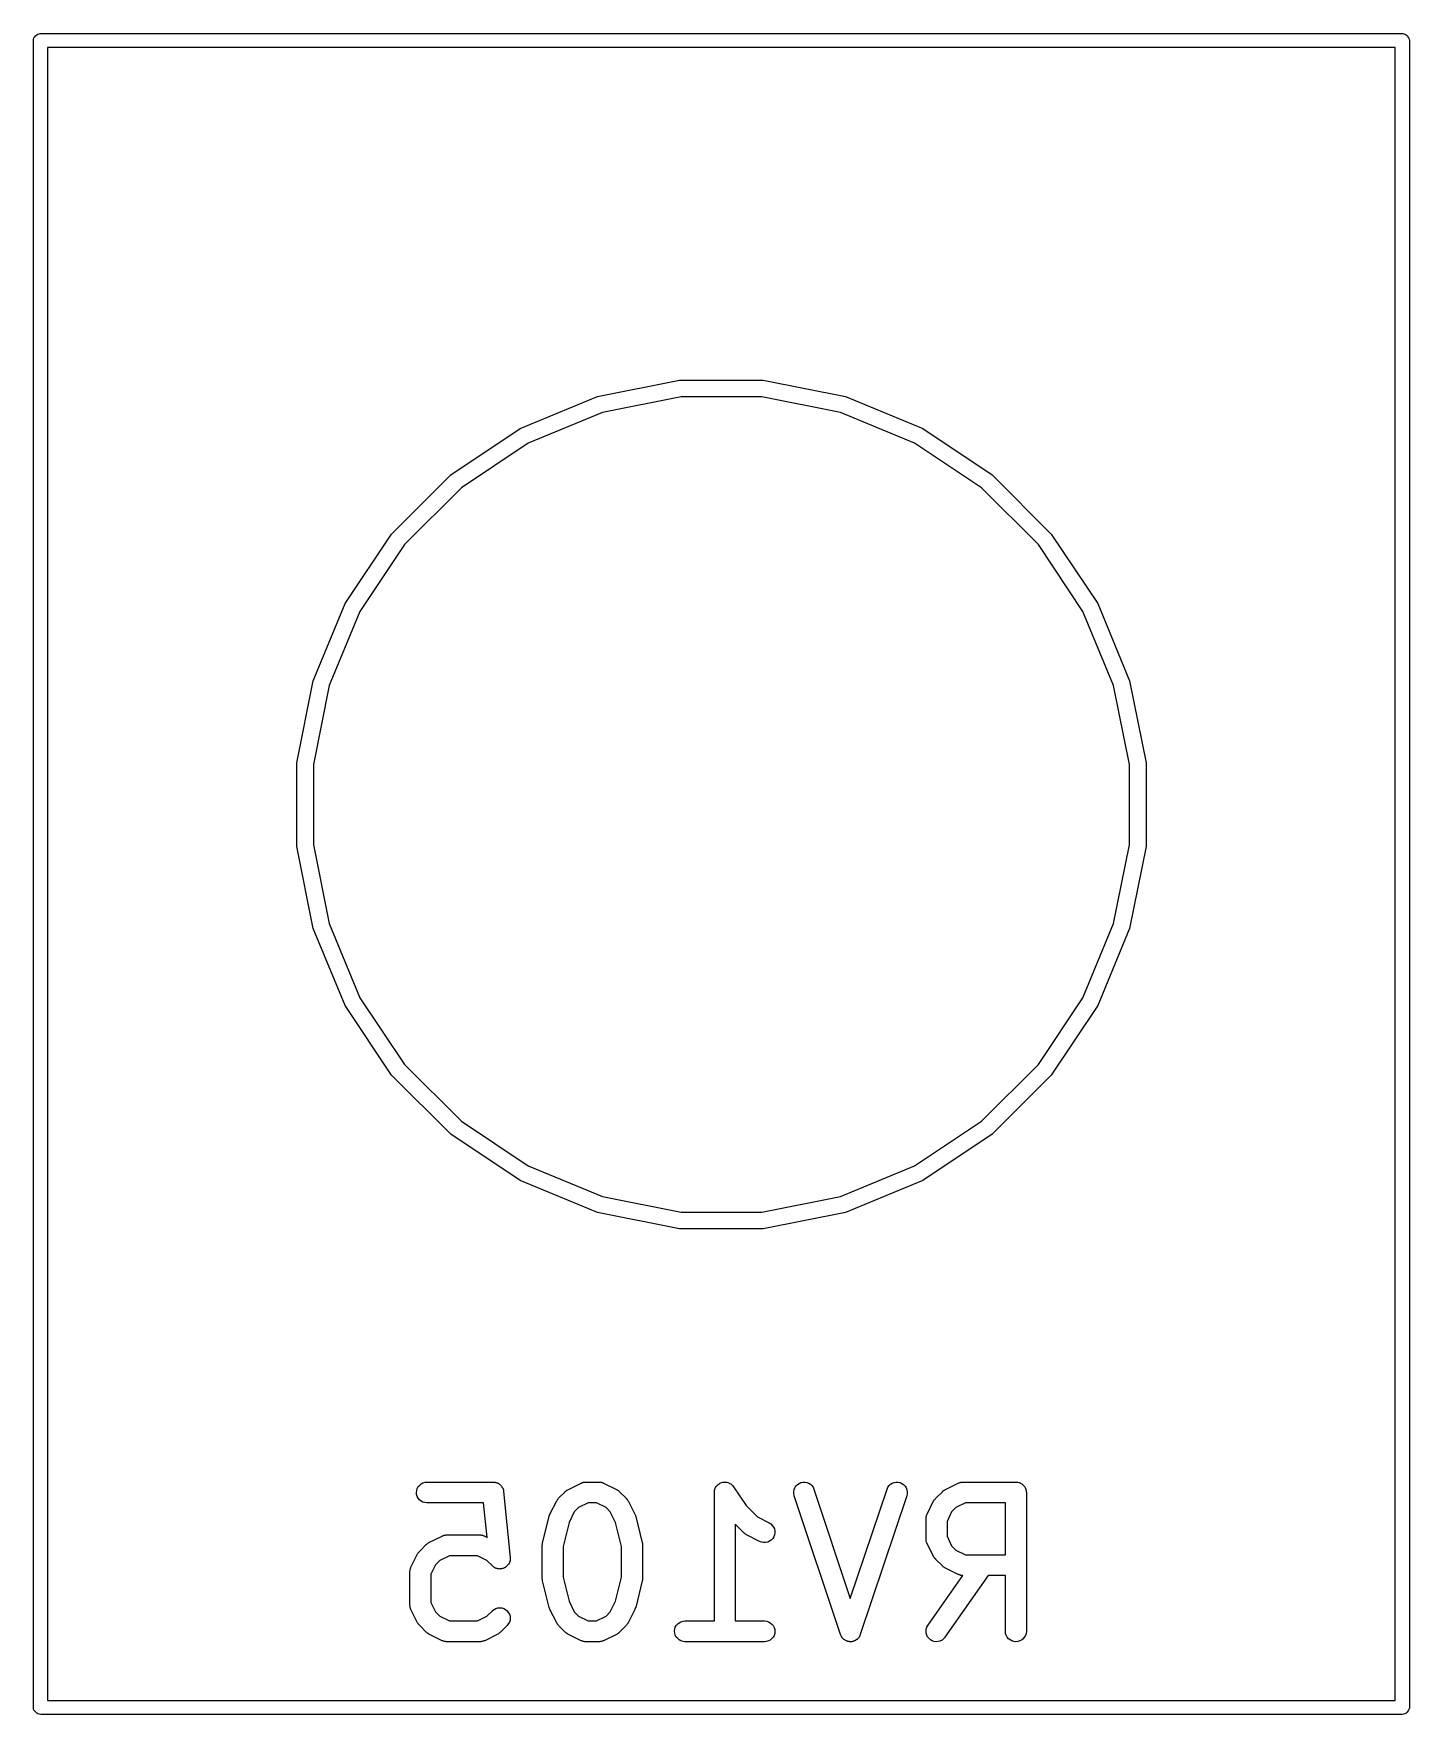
# Model space of a CAD drawing. Extents: x -14.42 to -9.41, y 0.06 to 0.58.
# Drawn here: x -11.6122 to -11.2224, y 0.0571 to 0.5335 of the extents above; entities that cross this region are included whole.
import ezdxf

# ---------------------------------------------------------------- set-up
doc = ezdxf.new("R2010")
doc.units = 0
doc.header["$MEASUREMENT"] = 0
doc.layers.add('BLACK', color=7, linetype='CONTINUOUS')

msp = doc.modelspace()

# ---------------------------------------------------------------- linework, layer by layer
at = {"layer": 'BLACK', "linetype": 'CONTINUOUS'}
for p, q in [((-11.6122, 0.53188), (-11.6121, 0.53225)), ((-11.6122, 0.5315), (-11.6122, 0.53188)), ((-11.6122, 0.5314), (-11.6122, 0.5315)), ((-11.6122, 0.05915), (-11.6122, 0.5314)), ((-11.6121, 0.53225), (-11.6119, 0.5326)), ((-11.6119, 0.5326), (-11.6116, 0.5329)), ((-11.6116, 0.5329), (-11.6113, 0.53314)), ((-11.6113, 0.53314), (-11.611, 0.53332)), ((-11.611, 0.53332), (-11.6106, 0.53344)), ((-11.6106, 0.53344), (-11.6103, 0.53346)), ((-11.6103, 0.53346), (-11.6102, 0.53347)), ((-11.6102, 0.53347), (-11.6101, 0.53346)), ((-11.6101, 0.53346), (-11.2245, 0.53346)), ((-11.6083, 0.52953), (-11.6083, 0.06102)), ((-11.2264, 0.52953), (-11.6083, 0.52953)), ((-11.2264, 0.06102), (-11.2264, 0.52953)), ((-11.2245, 0.53346), (-11.2244, 0.53347)), ((-11.2244, 0.53347), (-11.2243, 0.53346)), ((-11.2243, 0.53346), (-11.224, 0.53344)), ((-11.224, 0.53344), (-11.2237, 0.53332)), ((-11.2237, 0.53332), (-11.2233, 0.53314)), ((-11.2233, 0.53314), (-11.223, 0.5329)), ((-11.223, 0.5329), (-11.2228, 0.5326)), ((-11.2228, 0.5326), (-11.2226, 0.53225)), ((-11.2226, 0.53225), (-11.2225, 0.53188)), ((-11.2225, 0.53188), (-11.2224, 0.5315)), ((-11.2224, 0.5315), (-11.2224, 0.5314)), ((-11.2224, 0.5314), (-11.2224, 0.05915)), ((-11.4524, 0.43062), (-11.4292, 0.43524)), ((-11.4292, 0.43524), (-11.4055, 0.43524)), ((-11.4055, 0.43524), (-11.3822, 0.43062)), ((-11.4743, 0.42156), (-11.4524, 0.43062)), ((-11.4287, 0.43054), (-11.451, 0.4261)), ((-11.4059, 0.43054), (-11.4287, 0.43054)), ((-11.3836, 0.4261), (-11.4059, 0.43054)), ((-11.3822, 0.43062), (-11.3603, 0.42156)), ((-11.451, 0.4261), (-11.4721, 0.41739)), ((-11.3626, 0.41739), (-11.3836, 0.4261)), ((-11.494, 0.40839), (-11.4743, 0.42156)), ((-11.3603, 0.42156), (-11.3406, 0.40839)), ((-11.4721, 0.41739), (-11.491, 0.40474)), ((-11.3436, 0.40474), (-11.3626, 0.41739)), ((-11.5108, 0.39164), (-11.494, 0.40839)), ((-11.3406, 0.40839), (-11.3239, 0.39164)), ((-11.491, 0.40474), (-11.5071, 0.38864)), ((-11.3275, 0.38864), (-11.3436, 0.40474)), ((-11.5239, 0.37194), (-11.5108, 0.39164)), ((-11.3239, 0.39164), (-11.3107, 0.37194)), ((-11.5071, 0.38864), (-11.5198, 0.36971)), ((-11.3149, 0.36971), (-11.3275, 0.38864)), ((-11.533, 0.35005), (-11.5239, 0.37194)), ((-11.3107, 0.37194), (-11.3017, 0.35005)), ((-11.5198, 0.36971), (-11.5285, 0.34868)), ((-11.3062, 0.34868), (-11.3149, 0.36971)), ((-11.5376, 0.32681), (-11.533, 0.35005)), ((-11.5285, 0.34868), (-11.5329, 0.32634)), ((-11.3017, 0.32634), (-11.3062, 0.34868)), ((-11.3017, 0.35005), (-11.297, 0.32681)), ((-11.5376, 0.30311), (-11.5376, 0.32681)), ((-11.5329, 0.32634), (-11.5329, 0.30358)), ((-11.3017, 0.30358), (-11.3017, 0.32634)), ((-11.297, 0.32681), (-11.297, 0.30311)), ((-11.533, 0.27987), (-11.5376, 0.30311)), ((-11.5329, 0.30358), (-11.5285, 0.28125)), ((-11.3062, 0.28125), (-11.3017, 0.30358)), ((-11.297, 0.30311), (-11.3017, 0.27987)), ((-11.5285, 0.28125), (-11.5198, 0.26021)), ((-11.3149, 0.26021), (-11.3062, 0.28125)), ((-11.5239, 0.25799), (-11.533, 0.27987)), ((-11.3017, 0.27987), (-11.3107, 0.25799)), ((-11.5108, 0.23828), (-11.5239, 0.25799)), ((-11.5198, 0.26021), (-11.5071, 0.24128)), ((-11.3275, 0.24128), (-11.3149, 0.26021)), ((-11.3107, 0.25799), (-11.3239, 0.23828)), ((-11.494, 0.22153), (-11.5108, 0.23828)), ((-11.5071, 0.24128), (-11.491, 0.22518)), ((-11.3436, 0.22518), (-11.3275, 0.24128)), ((-11.3239, 0.23828), (-11.3406, 0.22153)), ((-11.491, 0.22518), (-11.4721, 0.21253)), ((-11.3626, 0.21253), (-11.3436, 0.22518)), ((-11.4743, 0.20837), (-11.494, 0.22153)), ((-11.3406, 0.22153), (-11.3603, 0.20837)), ((-11.4721, 0.21253), (-11.451, 0.20382)), ((-11.3836, 0.20382), (-11.3626, 0.21253)), ((-11.4524, 0.1993), (-11.4743, 0.20837)), ((-11.3603, 0.20837), (-11.3822, 0.1993)), ((-11.451, 0.20382), (-11.4287, 0.19938)), ((-11.4059, 0.19938), (-11.3836, 0.20382)), ((-11.4292, 0.19468), (-11.4524, 0.1993)), ((-11.4287, 0.19938), (-11.4059, 0.19938)), ((-11.3822, 0.1993), (-11.4055, 0.19468)), ((-11.4055, 0.19468), (-11.4292, 0.19468)), ((-11.5037, 0.12001), (-11.5036, 0.12058)), ((-11.5037, 0.11943), (-11.5037, 0.12001)), ((-11.5035, 0.11888), (-11.5037, 0.11943)), ((-11.5036, 0.12058), (-11.5035, 0.12113)), ((-11.5035, 0.12113), (-11.5032, 0.12164)), ((-11.5032, 0.12164), (-11.5028, 0.12208)), ((-11.5028, 0.12208), (-11.5024, 0.12244)), ((-11.5024, 0.12244), (-11.5019, 0.12272)), ((-11.5019, 0.12272), (-11.5013, 0.12288)), ((-11.5013, 0.12288), (-11.5007, 0.12294)), ((-11.5007, 0.12294), (-11.482, 0.12294)), ((-11.482, 0.12294), (-11.4818, 0.12292)), ((-11.482, 0.12294), (-11.482, 0.12294)), ((-11.4818, 0.12292), (-11.4817, 0.12292)), ((-11.4817, 0.12292), (-11.4815, 0.12289)), ((-11.4815, 0.12289), (-11.4814, 0.12287)), ((-11.4814, 0.12287), (-11.4813, 0.12283)), ((-11.4813, 0.12283), (-11.4811, 0.12281)), ((-11.4811, 0.12281), (-11.481, 0.12275)), ((-11.481, 0.12275), (-11.4808, 0.1227)), ((-11.4808, 0.1227), (-11.4807, 0.12264)), ((-11.4807, 0.12264), (-11.4806, 0.12258)), ((-11.4806, 0.12258), (-11.4805, 0.1225)), ((-11.4805, 0.1225), (-11.4803, 0.12242)), ((-11.4803, 0.12242), (-11.4802, 0.12234)), ((-11.4802, 0.12234), (-11.4801, 0.12226)), ((-11.4801, 0.12226), (-11.48, 0.12215)), ((-11.48, 0.12215), (-11.4799, 0.12205)), ((-11.4799, 0.12205), (-11.4798, 0.12195)), ((-11.4798, 0.12195), (-11.4797, 0.12186)), ((-11.4797, 0.12186), (-11.4796, 0.12172)), ((-11.4796, 0.12172), (-11.4795, 0.1216)), ((-11.4795, 0.1216), (-11.4795, 0.12149)), ((-11.4795, 0.12149), (-11.4794, 0.12138)), ((-11.4794, 0.12138), (-11.4793, 0.12123)), ((-11.4793, 0.12123), (-11.4793, 0.12109)), ((-11.4793, 0.12109), (-11.4792, 0.12097)), ((-11.4792, 0.12097), (-11.4792, 0.12084)), ((-11.4792, 0.12084), (-11.4791, 0.12069)), ((-11.4791, 0.12069), (-11.4791, 0.12054)), ((-11.4791, 0.12054), (-11.4791, 0.12041)), ((-11.4791, 0.12041), (-11.4791, 0.12028)), ((-11.4791, 0.12028), (-11.4772, 0.10153)), ((-11.4635, 0.11832), (-11.4616, 0.1202)), ((-11.4616, 0.12023), (-11.4614, 0.12033)), ((-11.4616, 0.1202), (-11.4616, 0.12023)), ((-11.4614, 0.12033), (-11.4613, 0.12044)), ((-11.4613, 0.12044), (-11.4612, 0.12051)), ((-11.4612, 0.12051), (-11.4611, 0.12059)), ((-11.4611, 0.12059), (-11.461, 0.12066)), ((-11.461, 0.12066), (-11.4608, 0.12075)), ((-11.4608, 0.12075), (-11.4571, 0.12263)), ((-11.4571, 0.12263), (-11.457, 0.12264)), ((-11.457, 0.12267), (-11.4569, 0.12272)), ((-11.457, 0.12264), (-11.457, 0.12267)), ((-11.4569, 0.12272), (-11.4567, 0.12277)), ((-11.4567, 0.12277), (-11.4565, 0.12284)), ((-11.4565, 0.12284), (-11.4564, 0.12286)), ((-11.4564, 0.12286), (-11.4563, 0.12288)), ((-11.4563, 0.12288), (-11.4561, 0.1229)), ((-11.4561, 0.1229), (-11.4559, 0.12293)), ((-11.4559, 0.12293), (-11.4558, 0.12293)), ((-11.4558, 0.12293), (-11.4558, 0.12294)), ((-11.4558, 0.12294), (-11.452, 0.12294)), ((-11.452, 0.12294), (-11.4519, 0.12293)), ((-11.452, 0.12294), (-11.452, 0.12294)), ((-11.4519, 0.12293), (-11.4518, 0.12293)), ((-11.4518, 0.12293), (-11.4516, 0.1229)), ((-11.4516, 0.1229), (-11.4514, 0.12287)), ((-11.4514, 0.12287), (-11.4513, 0.12285)), ((-11.4513, 0.12285), (-11.4512, 0.12283)), ((-11.4512, 0.12283), (-11.451, 0.12276)), ((-11.451, 0.12276), (-11.4508, 0.1227)), ((-11.4508, 0.1227), (-11.4508, 0.12266)), ((-11.4508, 0.12266), (-11.4507, 0.12263)), ((-11.4507, 0.12263), (-11.4469, 0.12075)), ((-11.4469, 0.12075), (-11.4469, 0.12073)), ((-11.4469, 0.12073), (-11.4468, 0.12064)), ((-11.4468, 0.12064), (-11.4466, 0.12056)), ((-11.4466, 0.12056), (-11.4465, 0.12049)), ((-11.4465, 0.12049), (-11.4464, 0.12042)), ((-11.4464, 0.12042), (-11.4463, 0.1203)), ((-11.4463, 0.1203), (-11.4462, 0.1202)), ((-11.4462, 0.1202), (-11.4443, 0.11832)), ((-11.4193, 0.1206), (-11.4192, 0.12088)), ((-11.4193, 0.12059), (-11.4193, 0.1206)), ((-11.4193, 0.1206), (-11.4193, 0.1206)), ((-11.4193, 0.12031), (-11.4193, 0.12059)), ((-11.4193, 0.12003), (-11.4193, 0.12031)), ((-11.4193, 0.12002), (-11.4193, 0.12003)), ((-11.4193, 0.11998), (-11.4193, 0.12002)), ((-11.4193, 0.12002), (-11.4193, 0.12002)), ((-11.4193, 0.12002), (-11.4193, 0.12002)), ((-11.4193, 0.08357), (-11.4193, 0.11998)), ((-11.4192, 0.12088), (-11.4191, 0.12114)), ((-11.4191, 0.12115), (-11.419, 0.12141)), ((-11.4191, 0.12114), (-11.4191, 0.12115)), ((-11.4191, 0.12115), (-11.4191, 0.12115)), ((-11.419, 0.12141), (-11.4188, 0.12165)), ((-11.4188, 0.12165), (-11.4186, 0.12188)), ((-11.4188, 0.12165), (-11.4188, 0.12165)), ((-11.4188, 0.12165), (-11.4188, 0.12165)), ((-11.4186, 0.12188), (-11.4185, 0.12209)), ((-11.4185, 0.12209), (-11.4182, 0.12227)), ((-11.4185, 0.12209), (-11.4185, 0.12209)), ((-11.4185, 0.12209), (-11.4185, 0.12209)), ((-11.4182, 0.12227), (-11.418, 0.12245)), ((-11.418, 0.12246), (-11.4178, 0.12259)), ((-11.418, 0.12245), (-11.418, 0.12246)), ((-11.418, 0.12245), (-11.418, 0.12245)), ((-11.4178, 0.12259), (-11.4175, 0.12272)), ((-11.4175, 0.12272), (-11.4172, 0.1228)), ((-11.4175, 0.12272), (-11.4175, 0.12272)), ((-11.4175, 0.12272), (-11.4175, 0.12272)), ((-11.4172, 0.1228), (-11.4169, 0.12288)), ((-11.4169, 0.12288), (-11.4167, 0.12291)), ((-11.4169, 0.12288), (-11.4169, 0.12288)), ((-11.4169, 0.12288), (-11.4169, 0.12288)), ((-11.4167, 0.12291), (-11.4164, 0.12294)), ((-11.4164, 0.12294), (-11.4164, 0.12294)), ((-11.4164, 0.12294), (-11.4161, 0.12291)), ((-11.4164, 0.12294), (-11.4164, 0.12294)), ((-11.4161, 0.12291), (-11.4158, 0.12288)), ((-11.4158, 0.12288), (-11.4158, 0.12288)), ((-11.4158, 0.12288), (-11.4158, 0.12288)), ((-11.4158, 0.12288), (-11.4155, 0.12279)), ((-11.4155, 0.12279), (-11.4152, 0.12271)), ((-11.4152, 0.12271), (-11.4152, 0.12271)), ((-11.4152, 0.12271), (-11.4152, 0.12271)), ((-11.4152, 0.12271), (-11.415, 0.12256)), ((-11.415, 0.12256), (-11.4147, 0.12244)), ((-11.4147, 0.12244), (-11.4147, 0.12243)), ((-11.4147, 0.12243), (-11.4147, 0.12243)), ((-11.4147, 0.12243), (-11.4145, 0.12225)), ((-11.4145, 0.12225), (-11.4143, 0.12207)), ((-11.4143, 0.12207), (-11.4143, 0.12207)), ((-11.4143, 0.12207), (-11.4143, 0.12207)), ((-11.4143, 0.12207), (-11.4141, 0.12185)), ((-11.4141, 0.12185), (-11.4139, 0.12162)), ((-11.4139, 0.12162), (-11.4103, 0.11624)), ((-11.3968, 0.12023), (-11.3967, 0.1208)), ((-11.3968, 0.11965), (-11.3968, 0.12023)), ((-11.3967, 0.11909), (-11.3968, 0.11965)), ((-11.3967, 0.1208), (-11.3965, 0.12133)), ((-11.3965, 0.12133), (-11.3962, 0.12182)), ((-11.3962, 0.12182), (-11.3958, 0.12223)), ((-11.3958, 0.12223), (-11.3953, 0.12256)), ((-11.3953, 0.12256), (-11.3948, 0.12279)), ((-11.3948, 0.12279), (-11.3942, 0.12292)), ((-11.3942, 0.12292), (-11.3937, 0.12293)), ((-11.3937, 0.12293), (-11.3931, 0.12283)), ((-11.3931, 0.12283), (-11.3926, 0.12262)), ((-11.3926, 0.12262), (-11.3921, 0.12231)), ((-11.3921, 0.12231), (-11.3917, 0.12192)), ((-11.3917, 0.12192), (-11.3913, 0.12144)), ((-11.3913, 0.12144), (-11.3911, 0.12092)), ((-11.3911, 0.12092), (-11.3808, 0.08995)), ((-11.3808, 0.08995), (-11.3704, 0.12092)), ((-11.3704, 0.12096), (-11.3702, 0.12148)), ((-11.3704, 0.12092), (-11.3704, 0.12096)), ((-11.3702, 0.12148), (-11.3698, 0.12195)), ((-11.3698, 0.12195), (-11.3694, 0.12234)), ((-11.3694, 0.12234), (-11.3689, 0.12264)), ((-11.3689, 0.12264), (-11.3684, 0.12284)), ((-11.3684, 0.12284), (-11.3678, 0.12293)), ((-11.3678, 0.12293), (-11.3672, 0.12291)), ((-11.3672, 0.12291), (-11.3667, 0.12278)), ((-11.3667, 0.12278), (-11.3662, 0.12254)), ((-11.3662, 0.12254), (-11.3657, 0.12221)), ((-11.3657, 0.12221), (-11.3653, 0.12179)), ((-11.3653, 0.12179), (-11.365, 0.1213)), ((-11.365, 0.1213), (-11.3648, 0.12076)), ((-11.3648, 0.12076), (-11.3647, 0.12019)), ((-11.3647, 0.11961), (-11.3648, 0.11905)), ((-11.3647, 0.12019), (-11.3647, 0.11961)), ((-11.3566, 0.11832), (-11.3547, 0.1202)), ((-11.3547, 0.12023), (-11.3546, 0.12033)), ((-11.3547, 0.1202), (-11.3547, 0.12023)), ((-11.3546, 0.12033), (-11.3545, 0.12044)), ((-11.3545, 0.12044), (-11.3543, 0.12051)), ((-11.3543, 0.12059), (-11.3541, 0.12066)), ((-11.3543, 0.12051), (-11.3543, 0.12059)), ((-11.3541, 0.12066), (-11.354, 0.12075)), ((-11.354, 0.12075), (-11.3502, 0.12263)), ((-11.3502, 0.12264), (-11.3501, 0.12267)), ((-11.3502, 0.12263), (-11.3502, 0.12264)), ((-11.3501, 0.12267), (-11.35, 0.12272)), ((-11.35, 0.12272), (-11.3498, 0.12277)), ((-11.3498, 0.12277), (-11.3496, 0.12284)), ((-11.3496, 0.12286), (-11.3495, 0.12288)), ((-11.3496, 0.12284), (-11.3496, 0.12286)), ((-11.3495, 0.12288), (-11.3493, 0.1229)), ((-11.3493, 0.1229), (-11.3491, 0.12293)), ((-11.3491, 0.12293), (-11.349, 0.12293)), ((-11.349, 0.12293), (-11.3489, 0.12294)), ((-11.3489, 0.12294), (-11.3339, 0.12294)), ((-11.3339, 0.12294), (-11.3339, 0.12294)), ((-11.3339, 0.12294), (-11.3339, 0.12294)), ((-11.3339, 0.12294), (-11.3339, 0.12294)), ((-11.3339, 0.12294), (-11.3336, 0.12291)), ((-11.3339, 0.12294), (-11.3339, 0.12294)), ((-11.3336, 0.12291), (-11.3333, 0.12288)), ((-11.3333, 0.12288), (-11.3333, 0.12287)), ((-11.3333, 0.12287), (-11.3333, 0.12287)), ((-11.3333, 0.12287), (-11.333, 0.12279)), ((-11.333, 0.12279), (-11.3328, 0.12271)), ((-11.3328, 0.12271), (-11.3327, 0.1227)), ((-11.3327, 0.1227), (-11.3327, 0.1227)), ((-11.3327, 0.1227), (-11.3325, 0.12256)), ((-11.3325, 0.12256), (-11.3322, 0.12243)), ((-11.3322, 0.12243), (-11.3322, 0.12243)), ((-11.3322, 0.12243), (-11.3322, 0.12242)), ((-11.3322, 0.12242), (-11.332, 0.12224)), ((-11.332, 0.12224), (-11.3318, 0.12207)), ((-11.3318, 0.12207), (-11.3318, 0.12206)), ((-11.3318, 0.12206), (-11.3318, 0.12205)), ((-11.3318, 0.12205), (-11.3316, 0.12184)), ((-11.3316, 0.12184), (-11.3314, 0.12162)), ((-11.3314, 0.12162), (-11.3314, 0.12161)), ((-11.3314, 0.12161), (-11.3314, 0.1216)), ((-11.3314, 0.1216), (-11.3313, 0.12136)), ((-11.3313, 0.12136), (-11.3312, 0.12111)), ((-11.3312, 0.12111), (-11.3312, 0.1211)), ((-11.3312, 0.1211), (-11.3312, 0.12109)), ((-11.3312, 0.12109), (-11.3311, 0.12082)), ((-11.3311, 0.12082), (-11.331, 0.12056)), ((-11.331, 0.12056), (-11.331, 0.12055)), ((-11.331, 0.12055), (-11.331, 0.12054)), ((-11.331, 0.12054), (-11.331, 0.12026)), ((-11.331, 0.12026), (-11.3309, 0.11998)), ((-11.3309, 0.11998), (-11.3309, 0.08061)), ((-11.5032, 0.11837), (-11.5035, 0.11888)), ((-11.5029, 0.11792), (-11.5032, 0.11837)), ((-11.5024, 0.11755), (-11.5029, 0.11792)), ((-11.5019, 0.11727), (-11.5024, 0.11755)), ((-11.5014, 0.1171), (-11.5019, 0.11727)), ((-11.5008, 0.11703), (-11.5014, 0.1171)), ((-11.5007, 0.11703), (-11.5008, 0.11703)), ((-11.4847, 0.11703), (-11.5007, 0.11703)), ((-11.4837, 0.10726), (-11.4847, 0.11703)), ((-11.4659, 0.11381), (-11.464, 0.11756)), ((-11.464, 0.11759), (-11.4639, 0.11773)), ((-11.464, 0.11756), (-11.464, 0.11759)), ((-11.4639, 0.11773), (-11.4638, 0.11788)), ((-11.4638, 0.11797), (-11.4637, 0.11808)), ((-11.4638, 0.11788), (-11.4638, 0.11797)), ((-11.4637, 0.11808), (-11.4636, 0.11819)), ((-11.4636, 0.11819), (-11.4635, 0.11832)), ((-11.459, 0.11449), (-11.4605, 0.11145)), ((-11.4578, 0.11568), (-11.459, 0.11449)), ((-11.4551, 0.11703), (-11.4578, 0.11568)), ((-11.4527, 0.11703), (-11.4551, 0.11703)), ((-11.45, 0.11568), (-11.4527, 0.11703)), ((-11.4488, 0.11449), (-11.45, 0.11568)), ((-11.4473, 0.11145), (-11.4488, 0.11449)), ((-11.4443, 0.11832), (-11.4443, 0.11829)), ((-11.4443, 0.11829), (-11.4442, 0.11816)), ((-11.4442, 0.11816), (-11.444, 0.11804)), ((-11.444, 0.11804), (-11.444, 0.11794)), ((-11.444, 0.11794), (-11.4439, 0.11784)), ((-11.4439, 0.11784), (-11.4438, 0.1177)), ((-11.4438, 0.1177), (-11.4437, 0.11756)), ((-11.4437, 0.11756), (-11.4419, 0.11381)), ((-11.4103, 0.11624), (-11.4071, 0.11304)), ((-11.3967, 0.11905), (-11.3967, 0.11909)), ((-11.3836, 0.07968), (-11.3967, 0.11905)), ((-11.3648, 0.11905), (-11.378, 0.07968)), ((-11.359, 0.11381), (-11.3572, 0.11756)), ((-11.3572, 0.11756), (-11.3571, 0.11759)), ((-11.3571, 0.11773), (-11.357, 0.11788)), ((-11.3571, 0.11759), (-11.3571, 0.11773)), ((-11.357, 0.11788), (-11.3569, 0.11797)), ((-11.3569, 0.11797), (-11.3568, 0.11808)), ((-11.3568, 0.11808), (-11.3567, 0.11819)), ((-11.3567, 0.11819), (-11.3566, 0.11832)), ((-11.3521, 0.11449), (-11.3534, 0.11179)), ((-11.3509, 0.11568), (-11.3521, 0.11449)), ((-11.3482, 0.11703), (-11.3509, 0.11568)), ((-11.3368, 0.11703), (-11.3482, 0.11703)), ((-11.3368, 0.10232), (-11.3368, 0.11703)), ((-11.468, 0.1057), (-11.4661, 0.1132)), ((-11.4661, 0.11327), (-11.466, 0.11353)), ((-11.4661, 0.11325), (-11.4661, 0.11327)), ((-11.4661, 0.11324), (-11.4661, 0.11325)), ((-11.4661, 0.1132), (-11.4661, 0.11324)), ((-11.466, 0.11353), (-11.4659, 0.11378)), ((-11.4659, 0.11379), (-11.4659, 0.11381)), ((-11.4659, 0.11378), (-11.4659, 0.11379)), ((-11.4605, 0.11145), (-11.4622, 0.10462)), ((-11.4456, 0.10462), (-11.4473, 0.11145)), ((-11.4419, 0.11381), (-11.4418, 0.11377)), ((-11.4418, 0.11377), (-11.4418, 0.11376)), ((-11.4418, 0.11376), (-11.4418, 0.11374)), ((-11.4418, 0.11374), (-11.4417, 0.11349)), ((-11.4417, 0.11349), (-11.4416, 0.11323)), ((-11.4416, 0.11323), (-11.4416, 0.11321)), ((-11.4416, 0.11321), (-11.4416, 0.1132)), ((-11.4416, 0.1132), (-11.4398, 0.1057)), ((-11.411, 0.10852), (-11.4134, 0.11098)), ((-11.4134, 0.11098), (-11.4134, 0.08357)), ((-11.4071, 0.11304), (-11.4038, 0.11138)), ((-11.4038, 0.11138), (-11.4038, 0.11136)), ((-11.4038, 0.11136), (-11.4033, 0.11105)), ((-11.4033, 0.11105), (-11.4029, 0.11064)), ((-11.4029, 0.11064), (-11.4026, 0.11017)), ((-11.4026, 0.11017), (-11.4023, 0.10964)), ((-11.4023, 0.10964), (-11.4022, 0.10908)), ((-11.3593, 0.11318), (-11.3592, 0.11327)), ((-11.3593, 0.1131), (-11.3593, 0.11318)), ((-11.3593, 0.1129), (-11.3593, 0.1131)), ((-11.3593, 0.1127), (-11.3593, 0.1129)), ((-11.3593, 0.11261), (-11.3593, 0.1127)), ((-11.3593, 0.11253), (-11.3593, 0.11261)), ((-11.3593, 0.11249), (-11.3593, 0.11253)), ((-11.3593, 0.10686), (-11.3593, 0.11249)), ((-11.3592, 0.11346), (-11.3591, 0.11365)), ((-11.3592, 0.11327), (-11.3592, 0.11346)), ((-11.3591, 0.11373), (-11.359, 0.11381)), ((-11.3591, 0.11365), (-11.3591, 0.11373)), ((-11.3534, 0.11179), (-11.3534, 0.10756)), ((-11.5028, 0.10333), (-11.501, 0.1052)), ((-11.501, 0.1052), (-11.5009, 0.10523)), ((-11.5009, 0.10523), (-11.5008, 0.10533)), ((-11.5008, 0.10533), (-11.5007, 0.10545)), ((-11.5007, 0.10545), (-11.5006, 0.10551)), ((-11.5006, 0.10551), (-11.5005, 0.10559)), ((-11.5005, 0.10559), (-11.5003, 0.10566)), ((-11.5003, 0.10566), (-11.5002, 0.10575)), ((-11.5002, 0.10575), (-11.4964, 0.10763)), ((-11.4964, 0.10765), (-11.4963, 0.10768)), ((-11.4964, 0.10763), (-11.4964, 0.10765)), ((-11.4963, 0.10772), (-11.4961, 0.10777)), ((-11.4963, 0.10768), (-11.4963, 0.10772)), ((-11.4961, 0.10777), (-11.4959, 0.10784)), ((-11.4959, 0.10784), (-11.4958, 0.10786)), ((-11.4958, 0.10786), (-11.4957, 0.10788)), ((-11.4957, 0.10788), (-11.4955, 0.1079)), ((-11.4955, 0.1079), (-11.4953, 0.10794)), ((-11.4953, 0.10794), (-11.4952, 0.10793)), ((-11.4952, 0.10793), (-11.4951, 0.10794)), ((-11.4951, 0.10794), (-11.4858, 0.10794)), ((-11.4858, 0.10794), (-11.4857, 0.10794)), ((-11.4857, 0.10794), (-11.4856, 0.10793)), ((-11.4856, 0.10793), (-11.4855, 0.10793)), ((-11.4855, 0.10793), (-11.4853, 0.1079)), ((-11.4853, 0.1079), (-11.4851, 0.10787)), ((-11.4851, 0.10787), (-11.4851, 0.10785)), ((-11.4851, 0.10785), (-11.485, 0.10783)), ((-11.485, 0.10783), (-11.4848, 0.10776)), ((-11.4848, 0.10776), (-11.4846, 0.1077)), ((-11.4846, 0.1077), (-11.4845, 0.10766)), ((-11.4845, 0.10766), (-11.4844, 0.10763)), ((-11.4844, 0.10763), (-11.4837, 0.10726)), ((-11.4681, 0.10513), (-11.468, 0.10537)), ((-11.4681, 0.10508), (-11.4681, 0.10513)), ((-11.4681, 0.10503), (-11.4681, 0.10508)), ((-11.4681, 0.10499), (-11.4681, 0.10503)), ((-11.4681, 0.09561), (-11.4681, 0.10499)), ((-11.468, 0.10565), (-11.468, 0.1057)), ((-11.468, 0.1056), (-11.468, 0.10565)), ((-11.468, 0.10537), (-11.468, 0.1056)), ((-11.4398, 0.1057), (-11.4398, 0.10566)), ((-11.4398, 0.10566), (-11.4398, 0.10561)), ((-11.4398, 0.10561), (-11.4397, 0.10556)), ((-11.4397, 0.10556), (-11.4397, 0.10533)), ((-11.4397, 0.10533), (-11.4397, 0.10509)), ((-11.4397, 0.10509), (-11.4397, 0.10504)), ((-11.4397, 0.10504), (-11.4397, 0.10499)), ((-11.4397, 0.10499), (-11.4397, 0.09561)), ((-11.4108, 0.10842), (-11.411, 0.10852)), ((-11.4107, 0.1083), (-11.4108, 0.10842)), ((-11.4106, 0.10823), (-11.4107, 0.1083)), ((-11.4105, 0.10816), (-11.4106, 0.10823)), ((-11.4104, 0.10808), (-11.4105, 0.10816)), ((-11.4102, 0.10799), (-11.4104, 0.10808)), ((-11.4102, 0.10797), (-11.4102, 0.10799)), ((-11.4065, 0.10609), (-11.4102, 0.10797)), ((-11.4059, 0.10589), (-11.4065, 0.10609)), ((-11.4054, 0.10579), (-11.4059, 0.10589)), ((-11.4048, 0.10581), (-11.4054, 0.10579)), ((-11.4042, 0.10593), (-11.4048, 0.10581)), ((-11.4037, 0.10616), (-11.4042, 0.10593)), ((-11.4032, 0.1065), (-11.4037, 0.10616)), ((-11.4028, 0.10691), (-11.4032, 0.1065)), ((-11.4025, 0.1074), (-11.4028, 0.10691)), ((-11.4023, 0.10793), (-11.4025, 0.1074)), ((-11.4022, 0.1085), (-11.4023, 0.10793)), ((-11.4022, 0.10908), (-11.4022, 0.1085)), ((-11.3593, 0.10677), (-11.3593, 0.10686)), ((-11.3593, 0.10669), (-11.3593, 0.10677)), ((-11.3593, 0.10649), (-11.3593, 0.10669)), ((-11.3593, 0.10629), (-11.3593, 0.10649)), ((-11.3593, 0.1062), (-11.3593, 0.10629)), ((-11.3593, 0.10612), (-11.3593, 0.1062)), ((-11.3592, 0.10593), (-11.3593, 0.10612)), ((-11.3591, 0.10574), (-11.3592, 0.10593)), ((-11.3591, 0.10566), (-11.3591, 0.10574)), ((-11.3591, 0.10558), (-11.3591, 0.10566)), ((-11.359, 0.10554), (-11.3591, 0.10558)), ((-11.3572, 0.10179), (-11.359, 0.10554)), ((-11.3534, 0.10756), (-11.3521, 0.10486)), ((-11.3521, 0.10486), (-11.3509, 0.10366)), ((-11.5053, 0.09881), (-11.5034, 0.10256)), ((-11.5034, 0.1026), (-11.5033, 0.10273)), ((-11.5034, 0.10256), (-11.5034, 0.1026)), ((-11.5033, 0.10273), (-11.5032, 0.10288)), ((-11.5032, 0.10288), (-11.5031, 0.10297)), ((-11.5031, 0.10308), (-11.5029, 0.1032)), ((-11.5031, 0.10297), (-11.5031, 0.10308)), ((-11.5029, 0.1032), (-11.5028, 0.10333)), ((-11.4971, 0.10068), (-11.4983, 0.09949)), ((-11.4944, 0.10203), (-11.4971, 0.10068)), ((-11.4864, 0.10203), (-11.4944, 0.10203)), ((-11.4838, 0.10068), (-11.4864, 0.10203)), ((-11.4822, 0.09915), (-11.4838, 0.10068)), ((-11.4774, 0.10008), (-11.4775, 0.09996)), ((-11.4773, 0.10035), (-11.4774, 0.10022)), ((-11.4774, 0.10022), (-11.4774, 0.10008)), ((-11.4772, 0.10063), (-11.4773, 0.10049)), ((-11.4773, 0.10049), (-11.4773, 0.10035)), ((-11.4772, 0.10153), (-11.4772, 0.10149)), ((-11.4772, 0.10149), (-11.4772, 0.10135)), ((-11.4772, 0.10135), (-11.4772, 0.10121)), ((-11.4772, 0.10121), (-11.4772, 0.10106)), ((-11.4772, 0.10106), (-11.4772, 0.10091)), ((-11.4772, 0.10091), (-11.4772, 0.10078)), ((-11.4772, 0.10078), (-11.4772, 0.10063)), ((-11.4622, 0.10462), (-11.4622, 0.09598)), ((-11.4456, 0.09598), (-11.4456, 0.10462)), ((-11.3571, 0.10165), (-11.3572, 0.10179)), ((-11.357, 0.1015), (-11.3571, 0.10165)), ((-11.3569, 0.10141), (-11.357, 0.1015)), ((-11.3569, 0.1013), (-11.3569, 0.10141)), ((-11.3567, 0.10118), (-11.3569, 0.1013)), ((-11.3566, 0.10105), (-11.3567, 0.10118)), ((-11.3566, 0.10102), (-11.3566, 0.10105)), ((-11.3547, 0.09915), (-11.3566, 0.10102)), ((-11.3509, 0.10366), (-11.3482, 0.10232)), ((-11.3482, 0.10232), (-11.3368, 0.10232)), ((-11.5056, 0.0977), (-11.5055, 0.0979)), ((-11.5056, 0.09762), (-11.5056, 0.0977)), ((-11.5056, 0.09753), (-11.5056, 0.09762)), ((-11.5056, 0.09749), (-11.5056, 0.09753)), ((-11.5056, 0.08811), (-11.5056, 0.09749)), ((-11.5055, 0.09827), (-11.5054, 0.09846)), ((-11.5055, 0.09818), (-11.5055, 0.09827)), ((-11.5055, 0.0981), (-11.5055, 0.09818)), ((-11.5055, 0.0979), (-11.5055, 0.0981)), ((-11.5054, 0.09846), (-11.5053, 0.09865)), ((-11.5053, 0.09873), (-11.5053, 0.09881)), ((-11.5053, 0.09865), (-11.5053, 0.09873)), ((-11.4983, 0.09949), (-11.4997, 0.09679)), ((-11.4997, 0.09679), (-11.4997, 0.08881)), ((-11.4821, 0.09906), (-11.4822, 0.09915)), ((-11.482, 0.09896), (-11.4821, 0.09906)), ((-11.4819, 0.09888), (-11.482, 0.09896)), ((-11.4818, 0.09878), (-11.4819, 0.09888)), ((-11.4816, 0.09872), (-11.4818, 0.09878)), ((-11.4815, 0.09864), (-11.4816, 0.09872)), ((-11.4814, 0.09858), (-11.4815, 0.09864)), ((-11.4813, 0.09851), (-11.4814, 0.09858)), ((-11.4811, 0.09847), (-11.4813, 0.09851)), ((-11.481, 0.09841), (-11.4811, 0.09847)), ((-11.4809, 0.09839), (-11.481, 0.09841)), ((-11.4807, 0.09834), (-11.4809, 0.09839)), ((-11.4806, 0.09833), (-11.4807, 0.09834)), ((-11.4804, 0.0983), (-11.4806, 0.09833)), ((-11.4803, 0.0983), (-11.4804, 0.0983)), ((-11.4801, 0.09828), (-11.4803, 0.0983)), ((-11.48, 0.0983), (-11.4801, 0.09828)), ((-11.4799, 0.0983), (-11.48, 0.0983)), ((-11.4797, 0.09832), (-11.4799, 0.0983)), ((-11.4796, 0.09834), (-11.4797, 0.09832)), ((-11.4794, 0.09838), (-11.4796, 0.09834)), ((-11.4793, 0.09841), (-11.4794, 0.09838)), ((-11.4792, 0.09846), (-11.4793, 0.09841)), ((-11.479, 0.0985), (-11.4792, 0.09846)), ((-11.4789, 0.09857), (-11.479, 0.0985)), ((-11.4788, 0.09862), (-11.4789, 0.09857)), ((-11.4786, 0.0987), (-11.4788, 0.09862)), ((-11.4785, 0.09877), (-11.4786, 0.0987)), ((-11.4784, 0.09886), (-11.4785, 0.09877)), ((-11.4783, 0.09894), (-11.4784, 0.09886)), ((-11.4782, 0.09904), (-11.4783, 0.09894)), ((-11.4781, 0.09913), (-11.4782, 0.09904)), ((-11.478, 0.09924), (-11.4781, 0.09913)), ((-11.4779, 0.09934), (-11.478, 0.09924)), ((-11.4778, 0.09946), (-11.4779, 0.09934)), ((-11.4777, 0.09958), (-11.4778, 0.09946)), ((-11.4776, 0.0997), (-11.4777, 0.09958)), ((-11.4775, 0.09982), (-11.4776, 0.0997)), ((-11.4775, 0.09996), (-11.4775, 0.09982)), ((-11.4681, 0.09556), (-11.4681, 0.09561)), ((-11.4681, 0.09551), (-11.4681, 0.09556)), ((-11.468, 0.09527), (-11.4681, 0.09551)), ((-11.4622, 0.09598), (-11.4605, 0.08914)), ((-11.4473, 0.08914), (-11.4456, 0.09598)), ((-11.4397, 0.09561), (-11.4397, 0.09557)), ((-11.4397, 0.09557), (-11.4397, 0.09552)), ((-11.4397, 0.09552), (-11.4397, 0.09547)), ((-11.4397, 0.09547), (-11.4397, 0.09523)), ((-11.3588, 0.08231), (-11.3489, 0.09641)), ((-11.3546, 0.09904), (-11.3547, 0.09915)), ((-11.3545, 0.09893), (-11.3546, 0.09904)), ((-11.3544, 0.09886), (-11.3545, 0.09893)), ((-11.3543, 0.09878), (-11.3544, 0.09886)), ((-11.3541, 0.09871), (-11.3543, 0.09878)), ((-11.354, 0.09861), (-11.3541, 0.09871)), ((-11.354, 0.0986), (-11.354, 0.09861)), ((-11.3502, 0.09672), (-11.354, 0.0986)), ((-11.3417, 0.09641), (-11.354, 0.07892)), ((-11.3501, 0.09669), (-11.3502, 0.09672)), ((-11.3501, 0.09665), (-11.3501, 0.09669)), ((-11.3499, 0.09659), (-11.3501, 0.09665)), ((-11.3497, 0.09652), (-11.3499, 0.09659)), ((-11.3496, 0.0965), (-11.3497, 0.09652)), ((-11.3495, 0.09647), (-11.3496, 0.0965)), ((-11.3493, 0.09645), (-11.3495, 0.09647)), ((-11.3491, 0.09642), (-11.3493, 0.09645)), ((-11.349, 0.09642), (-11.3491, 0.09642)), ((-11.3489, 0.09641), (-11.349, 0.09642)), ((-11.3368, 0.09641), (-11.3417, 0.09641)), ((-11.3368, 0.08061), (-11.3368, 0.09641)), ((-11.468, 0.09504), (-11.468, 0.09527)), ((-11.468, 0.09499), (-11.468, 0.09504)), ((-11.468, 0.09494), (-11.468, 0.09499)), ((-11.468, 0.0949), (-11.468, 0.09494)), ((-11.4661, 0.0874), (-11.468, 0.0949)), ((-11.4398, 0.0949), (-11.4416, 0.0874)), ((-11.4397, 0.095), (-11.4398, 0.09495)), ((-11.4398, 0.09495), (-11.4398, 0.0949)), ((-11.4397, 0.09523), (-11.4397, 0.095)), ((-11.5056, 0.08803), (-11.5056, 0.08811)), ((-11.5056, 0.08794), (-11.5056, 0.08803)), ((-11.5055, 0.08774), (-11.5056, 0.08794)), ((-11.5055, 0.08754), (-11.5055, 0.08774)), ((-11.5055, 0.08746), (-11.5055, 0.08754)), ((-11.5055, 0.08737), (-11.5055, 0.08746)), ((-11.5054, 0.08718), (-11.5055, 0.08737)), ((-11.5054, 0.08699), (-11.5054, 0.08718)), ((-11.5053, 0.08691), (-11.5054, 0.08699)), ((-11.5053, 0.08683), (-11.5053, 0.08691)), ((-11.5053, 0.08679), (-11.5053, 0.08683)), ((-11.5034, 0.08304), (-11.5053, 0.08679)), ((-11.4997, 0.08881), (-11.4983, 0.08611)), ((-11.4983, 0.08611), (-11.4971, 0.08492)), ((-11.4838, 0.08492), (-11.4822, 0.08645)), ((-11.4822, 0.08648), (-11.4817, 0.08684)), ((-11.4822, 0.08645), (-11.4822, 0.08648)), ((-11.4817, 0.08684), (-11.4812, 0.08711)), ((-11.4812, 0.08711), (-11.4807, 0.08727)), ((-11.4807, 0.08727), (-11.4801, 0.08732)), ((-11.4801, 0.08732), (-11.4795, 0.08725)), ((-11.4795, 0.08725), (-11.479, 0.08708)), ((-11.479, 0.08708), (-11.4785, 0.08681)), ((-11.4785, 0.08681), (-11.478, 0.08644)), ((-11.478, 0.08644), (-11.4777, 0.08599)), ((-11.4777, 0.08599), (-11.4774, 0.08548)), ((-11.4661, 0.08738), (-11.4661, 0.0874)), ((-11.4661, 0.08737), (-11.4661, 0.08738)), ((-11.466, 0.08712), (-11.4661, 0.08737)), ((-11.4659, 0.08686), (-11.466, 0.08712)), ((-11.4659, 0.08684), (-11.4659, 0.08686)), ((-11.4659, 0.08683), (-11.4659, 0.08684)), ((-11.4659, 0.08679), (-11.4659, 0.08683)), ((-11.464, 0.08304), (-11.4659, 0.08679)), ((-11.4605, 0.08914), (-11.459, 0.08611)), ((-11.459, 0.08611), (-11.4578, 0.08492)), ((-11.45, 0.08492), (-11.4488, 0.08611)), ((-11.4488, 0.08611), (-11.4473, 0.08914)), ((-11.4419, 0.08679), (-11.4437, 0.08304)), ((-11.4418, 0.08707), (-11.4419, 0.08682)), ((-11.4419, 0.08682), (-11.4419, 0.08681)), ((-11.4419, 0.08681), (-11.4419, 0.08679)), ((-11.4417, 0.08733), (-11.4418, 0.08707)), ((-11.4416, 0.0874), (-11.4417, 0.08736)), ((-11.4417, 0.08736), (-11.4417, 0.08735)), ((-11.4417, 0.08735), (-11.4417, 0.08733)), ((-11.5033, 0.0829), (-11.5034, 0.08304)), ((-11.5032, 0.08276), (-11.5033, 0.0829)), ((-11.5031, 0.08266), (-11.5032, 0.08276)), ((-11.5031, 0.08256), (-11.5031, 0.08266)), ((-11.503, 0.08244), (-11.5031, 0.08256)), ((-11.5029, 0.08231), (-11.503, 0.08244)), ((-11.5028, 0.08228), (-11.5029, 0.08231)), ((-11.501, 0.0804), (-11.5028, 0.08228)), ((-11.4971, 0.08492), (-11.4944, 0.08357)), ((-11.4944, 0.08357), (-11.4864, 0.08357)), ((-11.4864, 0.08357), (-11.4838, 0.08492)), ((-11.478, 0.08228), (-11.4799, 0.0804)), ((-11.4777, 0.08272), (-11.478, 0.08228)), ((-11.4774, 0.08323), (-11.4777, 0.08272)), ((-11.4774, 0.08548), (-11.4772, 0.08493)), ((-11.4772, 0.08378), (-11.4774, 0.08323)), ((-11.4772, 0.08493), (-11.4772, 0.08435)), ((-11.4772, 0.08435), (-11.4772, 0.08378)), ((-11.4639, 0.0829), (-11.464, 0.08304)), ((-11.4639, 0.08276), (-11.4639, 0.0829)), ((-11.4638, 0.08266), (-11.4639, 0.08276)), ((-11.4637, 0.08256), (-11.4638, 0.08266)), ((-11.4636, 0.08244), (-11.4637, 0.08256)), ((-11.4635, 0.08231), (-11.4636, 0.08244)), ((-11.4635, 0.08228), (-11.4635, 0.08231)), ((-11.4616, 0.0804), (-11.4635, 0.08228)), ((-11.4578, 0.08492), (-11.4551, 0.08357)), ((-11.4551, 0.08357), (-11.4527, 0.08357)), ((-11.4527, 0.08357), (-11.45, 0.08492)), ((-11.4443, 0.08228), (-11.4462, 0.0804)), ((-11.4442, 0.0824), (-11.4443, 0.08228)), ((-11.4441, 0.08252), (-11.4442, 0.0824)), ((-11.444, 0.08263), (-11.4441, 0.08252)), ((-11.4439, 0.08272), (-11.444, 0.08263)), ((-11.4438, 0.08287), (-11.4439, 0.08272)), ((-11.4437, 0.08304), (-11.4438, 0.08301)), ((-11.4438, 0.08301), (-11.4438, 0.08287)), ((-11.4306, 0.08064), (-11.4305, 0.08121)), ((-11.4305, 0.08121), (-11.4304, 0.08176)), ((-11.4304, 0.08176), (-11.4301, 0.08227)), ((-11.4301, 0.08227), (-11.4297, 0.08271)), ((-11.4297, 0.08271), (-11.4293, 0.08307)), ((-11.4293, 0.08307), (-11.4288, 0.08334)), ((-11.4288, 0.08334), (-11.4282, 0.08351)), ((-11.4282, 0.08351), (-11.4276, 0.08357)), ((-11.4276, 0.08357), (-11.4193, 0.08357)), ((-11.4134, 0.08357), (-11.4051, 0.08357)), ((-11.4051, 0.08357), (-11.4051, 0.08357)), ((-11.4051, 0.08357), (-11.4045, 0.0835)), ((-11.4045, 0.0835), (-11.404, 0.08333)), ((-11.404, 0.08333), (-11.4035, 0.08305)), ((-11.4035, 0.08305), (-11.403, 0.08268)), ((-11.403, 0.08268), (-11.4027, 0.08223)), ((-11.4027, 0.08223), (-11.4024, 0.08172)), ((-11.4024, 0.08172), (-11.4022, 0.08117)), ((-11.4022, 0.08117), (-11.4022, 0.08059)), ((-11.3593, 0.08126), (-11.3591, 0.08181)), ((-11.3593, 0.08069), (-11.3593, 0.08126)), ((-11.3591, 0.08181), (-11.3588, 0.08231)), ((-11.5008, 0.0803), (-11.501, 0.0804)), ((-11.5007, 0.08018), (-11.5008, 0.0803)), ((-11.5006, 0.08011), (-11.5007, 0.08018)), ((-11.5005, 0.08004), (-11.5006, 0.08011)), ((-11.5004, 0.07996), (-11.5005, 0.08004)), ((-11.5002, 0.07987), (-11.5004, 0.07996)), ((-11.5002, 0.07985), (-11.5002, 0.07987)), ((-11.4964, 0.07797), (-11.5002, 0.07985)), ((-11.4964, 0.07794), (-11.4964, 0.07797)), ((-11.4963, 0.0779), (-11.4964, 0.07794)), ((-11.4961, 0.07784), (-11.4963, 0.0779)), ((-11.4959, 0.07777), (-11.4961, 0.07784)), ((-11.4958, 0.07775), (-11.4959, 0.07777)), ((-11.4957, 0.07773), (-11.4958, 0.07775)), ((-11.4955, 0.0777), (-11.4957, 0.07773)), ((-11.4953, 0.07767), (-11.4955, 0.0777)), ((-11.4952, 0.07766), (-11.4953, 0.07767)), ((-11.4953, 0.07767), (-11.4953, 0.07767)), ((-11.4951, 0.07766), (-11.4952, 0.07766)), ((-11.4858, 0.07766), (-11.4951, 0.07766)), ((-11.4857, 0.07767), (-11.4858, 0.07766)), ((-11.4856, 0.07767), (-11.4857, 0.07767)), ((-11.4854, 0.0777), (-11.4856, 0.07767)), ((-11.4852, 0.07772), (-11.4854, 0.0777)), ((-11.4851, 0.07774), (-11.4852, 0.07772)), ((-11.485, 0.07776), (-11.4851, 0.07774)), ((-11.4848, 0.07783), (-11.485, 0.07776)), ((-11.4846, 0.07788), (-11.4848, 0.07783)), ((-11.4845, 0.07793), (-11.4846, 0.07788)), ((-11.4844, 0.07797), (-11.4845, 0.07796)), ((-11.4845, 0.07796), (-11.4845, 0.07793)), ((-11.4807, 0.07985), (-11.4844, 0.07797)), ((-11.4805, 0.07994), (-11.4807, 0.07985)), ((-11.4804, 0.08001), (-11.4805, 0.07994)), ((-11.4803, 0.08009), (-11.4804, 0.08001)), ((-11.4802, 0.08016), (-11.4803, 0.08009)), ((-11.4801, 0.08027), (-11.4802, 0.08016)), ((-11.4799, 0.08037), (-11.4801, 0.08027)), ((-11.4799, 0.0804), (-11.4799, 0.08037)), ((-11.4615, 0.0803), (-11.4616, 0.0804)), ((-11.4613, 0.08018), (-11.4615, 0.0803)), ((-11.4612, 0.08011), (-11.4613, 0.08018)), ((-11.4611, 0.08004), (-11.4612, 0.08011)), ((-11.461, 0.07996), (-11.4611, 0.08004)), ((-11.4609, 0.07987), (-11.461, 0.07996)), ((-11.4608, 0.07985), (-11.4609, 0.07987)), ((-11.4571, 0.07797), (-11.4608, 0.07985)), ((-11.457, 0.07794), (-11.4571, 0.07797)), ((-11.4569, 0.0779), (-11.457, 0.07794)), ((-11.4567, 0.07784), (-11.4569, 0.0779)), ((-11.4565, 0.07777), (-11.4567, 0.07784)), ((-11.4565, 0.07775), (-11.4565, 0.07777)), ((-11.4564, 0.07773), (-11.4565, 0.07775)), ((-11.4562, 0.0777), (-11.4564, 0.07773)), ((-11.456, 0.07767), (-11.4562, 0.0777)), ((-11.4559, 0.07767), (-11.456, 0.07767)), ((-11.4558, 0.07766), (-11.4559, 0.07767)), ((-11.452, 0.07766), (-11.4558, 0.07766)), ((-11.4558, 0.07766), (-11.4558, 0.07766)), ((-11.4519, 0.07767), (-11.452, 0.07766)), ((-11.4518, 0.07767), (-11.4519, 0.07767)), ((-11.4516, 0.0777), (-11.4518, 0.07767)), ((-11.4514, 0.07772), (-11.4516, 0.0777)), ((-11.4513, 0.07774), (-11.4514, 0.07772)), ((-11.4511, 0.07783), (-11.4513, 0.07776)), ((-11.4513, 0.07776), (-11.4513, 0.07774)), ((-11.4509, 0.07788), (-11.4511, 0.07783)), ((-11.4508, 0.07793), (-11.4509, 0.07788)), ((-11.4507, 0.07796), (-11.4508, 0.07793)), ((-11.4469, 0.07985), (-11.4507, 0.07797)), ((-11.4507, 0.07797), (-11.4507, 0.07796)), ((-11.4468, 0.07994), (-11.4469, 0.07985)), ((-11.4466, 0.08001), (-11.4468, 0.07994)), ((-11.4464, 0.08016), (-11.4466, 0.08009)), ((-11.4466, 0.08009), (-11.4466, 0.08001)), ((-11.4463, 0.08027), (-11.4464, 0.08016)), ((-11.4462, 0.08037), (-11.4463, 0.08027)), ((-11.4462, 0.0804), (-11.4462, 0.08037)), ((-11.4305, 0.08006), (-11.4306, 0.08064)), ((-11.4304, 0.07951), (-11.4305, 0.08006)), ((-11.4301, 0.079), (-11.4304, 0.07951)), ((-11.4297, 0.07855), (-11.4301, 0.079)), ((-11.4293, 0.07818), (-11.4297, 0.07855)), ((-11.4288, 0.0779), (-11.4293, 0.07818)), ((-11.4282, 0.07773), (-11.4288, 0.0779)), ((-11.4277, 0.07766), (-11.4282, 0.07773)), ((-11.4276, 0.07766), (-11.4277, 0.07766)), ((-11.4051, 0.07766), (-11.4276, 0.07766)), ((-11.4046, 0.07772), (-11.4051, 0.07766)), ((-11.404, 0.07788), (-11.4046, 0.07772)), ((-11.4035, 0.07816), (-11.404, 0.07788)), ((-11.4031, 0.07852), (-11.4035, 0.07816)), ((-11.4027, 0.07896), (-11.4031, 0.07852)), ((-11.4024, 0.07947), (-11.4027, 0.07896)), ((-11.4022, 0.08002), (-11.4024, 0.07947)), ((-11.4022, 0.08059), (-11.4022, 0.08002)), ((-11.3835, 0.07949), (-11.3836, 0.07968)), ((-11.3834, 0.0793), (-11.3835, 0.07949)), ((-11.3834, 0.07923), (-11.3834, 0.0793)), ((-11.3833, 0.07915), (-11.3834, 0.07923)), ((-11.3832, 0.07899), (-11.3833, 0.07915)), ((-11.3831, 0.07881), (-11.3832, 0.07899)), ((-11.383, 0.07875), (-11.3831, 0.07881)), ((-11.383, 0.07868), (-11.383, 0.07875)), ((-11.3829, 0.07854), (-11.383, 0.07868)), ((-11.3827, 0.07839), (-11.3829, 0.07854)), ((-11.3826, 0.07834), (-11.3827, 0.07839)), ((-11.3826, 0.07829), (-11.3826, 0.07834)), ((-11.3824, 0.07818), (-11.3826, 0.07829)), ((-11.3822, 0.07806), (-11.3824, 0.07818)), ((-11.3822, 0.07802), (-11.3822, 0.07806)), ((-11.3821, 0.07798), (-11.3822, 0.07802)), ((-11.3819, 0.0779), (-11.3821, 0.07798)), ((-11.3817, 0.07782), (-11.3819, 0.0779)), ((-11.3816, 0.0778), (-11.3817, 0.07782)), ((-11.3816, 0.07777), (-11.3816, 0.0778)), ((-11.3814, 0.07774), (-11.3816, 0.07777)), ((-11.3812, 0.07769), (-11.3814, 0.07774)), ((-11.3811, 0.07769), (-11.3812, 0.07769)), ((-11.381, 0.07767), (-11.3811, 0.07769)), ((-11.3808, 0.07768), (-11.381, 0.07767)), ((-11.3806, 0.07767), (-11.3808, 0.07768)), ((-11.3805, 0.07768), (-11.3806, 0.07767)), ((-11.3804, 0.07768), (-11.3805, 0.07768)), ((-11.3802, 0.07773), (-11.3804, 0.07768)), ((-11.38, 0.07776), (-11.3802, 0.07773)), ((-11.3799, 0.07779), (-11.38, 0.07776)), ((-11.3797, 0.07789), (-11.3799, 0.07781)), ((-11.3799, 0.07781), (-11.3799, 0.07779)), ((-11.3795, 0.07796), (-11.3797, 0.07789)), ((-11.3794, 0.078), (-11.3795, 0.07796)), ((-11.3793, 0.07804), (-11.3794, 0.078)), ((-11.3792, 0.07815), (-11.3793, 0.07804)), ((-11.379, 0.07826), (-11.3792, 0.07815)), ((-11.3789, 0.07832), (-11.379, 0.07826)), ((-11.3788, 0.07837), (-11.3789, 0.07832)), ((-11.3787, 0.07851), (-11.3788, 0.07837)), ((-11.3786, 0.07865), (-11.3787, 0.07851)), ((-11.3785, 0.07872), (-11.3786, 0.07865)), ((-11.3784, 0.07878), (-11.3785, 0.07872)), ((-11.3783, 0.07895), (-11.3784, 0.07878)), ((-11.3782, 0.07912), (-11.3783, 0.07895)), ((-11.3781, 0.07927), (-11.3782, 0.0792)), ((-11.3782, 0.0792), (-11.3782, 0.07912)), ((-11.378, 0.07964), (-11.3781, 0.07946)), ((-11.3781, 0.07946), (-11.3781, 0.07927)), ((-11.378, 0.07968), (-11.378, 0.07964)), ((-11.3593, 0.08011), (-11.3593, 0.08069)), ((-11.3591, 0.07956), (-11.3593, 0.08011)), ((-11.3589, 0.07904), (-11.3591, 0.07956)), ((-11.3585, 0.07859), (-11.3589, 0.07904)), ((-11.3581, 0.07821), (-11.3585, 0.07859)), ((-11.3576, 0.07792), (-11.3581, 0.07821)), ((-11.3571, 0.07774), (-11.3576, 0.07792)), ((-11.3565, 0.07766), (-11.3571, 0.07774)), ((-11.3559, 0.0777), (-11.3565, 0.07766)), ((-11.3554, 0.07785), (-11.3559, 0.0777)), ((-11.3548, 0.07811), (-11.3554, 0.07785)), ((-11.3544, 0.07846), (-11.3548, 0.07811)), ((-11.354, 0.07889), (-11.3544, 0.07846)), ((-11.354, 0.07892), (-11.354, 0.07889)), ((-11.3368, 0.08004), (-11.3368, 0.08061)), ((-11.3366, 0.07949), (-11.3368, 0.08004)), ((-11.3364, 0.07898), (-11.3366, 0.07949)), ((-11.336, 0.07853), (-11.3364, 0.07898)), ((-11.3355, 0.07817), (-11.336, 0.07853)), ((-11.335, 0.07789), (-11.3355, 0.07817)), ((-11.3345, 0.07772), (-11.335, 0.07789)), ((-11.3339, 0.07766), (-11.3345, 0.07772)), ((-11.3333, 0.07771), (-11.3339, 0.07766)), ((-11.3328, 0.07788), (-11.3333, 0.07771)), ((-11.3323, 0.07814), (-11.3328, 0.07788)), ((-11.3318, 0.07851), (-11.3323, 0.07814)), ((-11.3315, 0.07895), (-11.3318, 0.07851)), ((-11.3312, 0.07945), (-11.3315, 0.07895)), ((-11.331, 0.08), (-11.3312, 0.07945)), ((-11.3309, 0.08057), (-11.331, 0.08)), ((-11.3309, 0.08061), (-11.3309, 0.08057)), ((-11.6122, 0.05906), (-11.6122, 0.05915)), ((-11.6122, 0.05867), (-11.6122, 0.05906)), ((-11.6121, 0.0583), (-11.6122, 0.05867)), ((-11.6119, 0.05796), (-11.6121, 0.0583)), ((-11.6116, 0.05766), (-11.6119, 0.05796)), ((-11.6113, 0.05741), (-11.6116, 0.05766)), ((-11.611, 0.05723), (-11.6113, 0.05741)), ((-11.6106, 0.05712), (-11.611, 0.05723)), ((-11.6083, 0.06102), (-11.2264, 0.06102)), ((-11.2237, 0.05723), (-11.224, 0.05712)), ((-11.2233, 0.05741), (-11.2237, 0.05723)), ((-11.223, 0.05766), (-11.2233, 0.05741)), ((-11.2228, 0.05796), (-11.223, 0.05766)), ((-11.2226, 0.0583), (-11.2228, 0.05796)), ((-11.2225, 0.05867), (-11.2226, 0.0583)), ((-11.2224, 0.05896), (-11.2225, 0.05867)), ((-11.2224, 0.05915), (-11.2224, 0.05906)), ((-11.2224, 0.05906), (-11.2224, 0.05896)), ((-11.2224, 0.05896), (-11.2224, 0.05896)), ((-11.6102, 0.05708), (-11.6106, 0.05712)), ((-11.6101, 0.05709), (-11.6102, 0.05708)), ((-11.2245, 0.05709), (-11.6101, 0.05709)), ((-11.2244, 0.05708), (-11.2245, 0.05709)), ((-11.224, 0.05712), (-11.2244, 0.05708))]:
    msp.add_line(p, q, dxfattribs=at)

doc.saveas('drawing.dxf')
